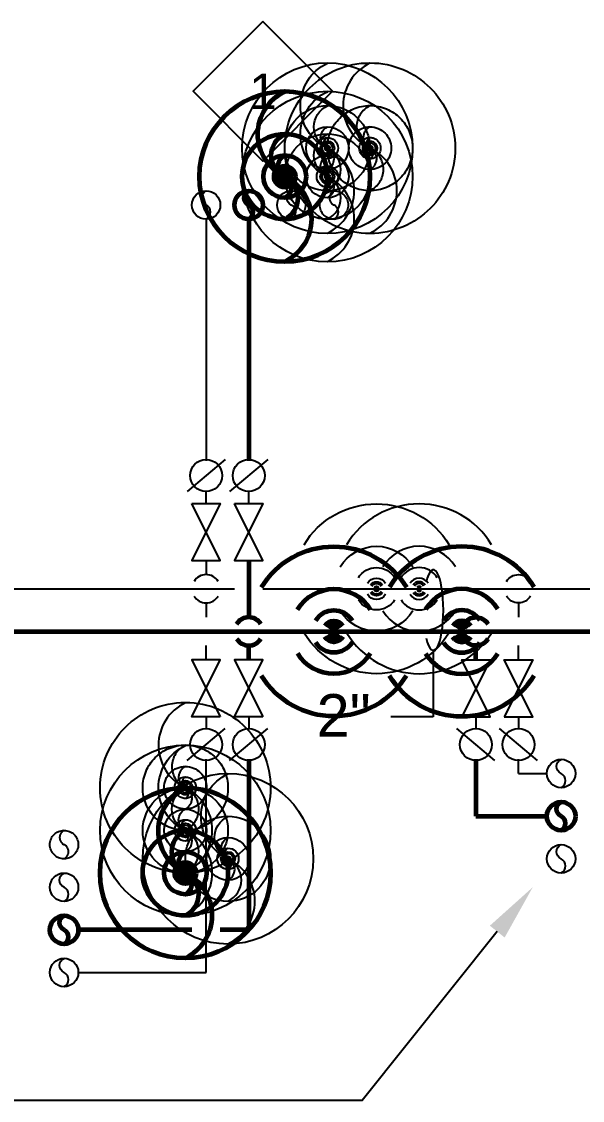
# Model space of a CAD drawing. Extents: x -3693 to 528, y -2672 to 2716.
# Drawn here: x -2740 to -2582, y -2136.3 to -1832.6 of the extents above; entities that cross this region are included whole.
import ezdxf
from ezdxf.enums import TextEntityAlignment as Align

# ---------------------------------------------------------------- set-up
doc = ezdxf.new("R2010")
doc.units = 0
doc.header["$LTSCALE"] = 48
doc.header["$MEASUREMENT"] = 0
doc.linetypes.add('VENT', pattern=[0.30000000000000004, 0.2, -0.1])
for name, color, linetype in [('G-ANNO-TEXT', 70, 'Continuous'), ('G-ANNO-TEXT @ 128', 70, 'Continuous'), ('P-HW-N', 1, 'Continuous'), ('P-HW-N @ 1 (1)', 1, 'Continuous'), ('P-HW-N @ 1 (2)', 1, 'Continuous'), ('P-HW-N @ 12', 1, 'Continuous'), ('P-HW-N @ 128', 1, 'Continuous'), ('P-HW-N @ 16', 1, 'Continuous'), ('P-HW-N @ 192', 1, 'Continuous'), ('P-HW-N @ 2', 1, 'Continuous'), ('P-HW-N @ 24', 1, 'Continuous'), ('P-HW-N @ 384', 1, 'Continuous'), ('P-HW-N @ 4', 1, 'Continuous'), ('P-HW-N @ 48', 1, 'Continuous'), ('P-HW-N @ 64', 1, 'Continuous'), ('P-HW-N @ 768', 1, 'Continuous'), ('P-HW-N @ 8', 1, 'Continuous'), ('P-HW-N @ 96', 1, 'Continuous'), ('P-HWC-N @ 128', 2, 'Continuous'), ('P-SAN-N', 6, 'Continuous'), ('P-SAN-N @ 1 (1)', 6, 'Continuous'), ('P-SAN-N @ 1 (2)', 6, 'Continuous'), ('P-SAN-N @ 12', 6, 'Continuous'), ('P-SAN-N @ 128', 6, 'Continuous'), ('P-SAN-N @ 16', 6, 'Continuous'), ('P-SAN-N @ 192', 6, 'Continuous'), ('P-SAN-N @ 2', 6, 'Continuous'), ('P-SAN-N @ 24', 6, 'Continuous'), ('P-SAN-N @ 384', 6, 'Continuous'), ('P-SAN-N @ 4', 6, 'Continuous'), ('P-SAN-N @ 48', 6, 'Continuous'), ('P-SAN-N @ 64', 6, 'Continuous'), ('P-SAN-N @ 768', 6, 'Continuous'), ('P-SAN-N @ 8', 6, 'Continuous'), ('P-SAN-N @ 96', 6, 'Continuous'), ('P-SANV-N', 5, 'VENT'), ('P-SANV-N @ 1 (1)', 5, 'VENT'), ('P-SANV-N @ 1 (2)', 5, 'VENT'), ('P-SANV-N @ 12', 5, 'VENT'), ('P-SANV-N @ 128', 5, 'VENT'), ('P-SANV-N @ 16', 5, 'VENT'), ('P-SANV-N @ 192', 5, 'VENT'), ('P-SANV-N @ 2', 5, 'VENT'), ('P-SANV-N @ 24', 5, 'VENT'), ('P-SANV-N @ 384', 5, 'VENT'), ('P-SANV-N @ 4', 5, 'VENT'), ('P-SANV-N @ 48', 5, 'VENT'), ('P-SANV-N @ 64', 5, 'VENT'), ('P-SANV-N @ 768', 5, 'VENT'), ('P-SANV-N @ 8', 5, 'VENT'), ('P-SANV-N @ 96', 5, 'VENT')]:
    doc.layers.add(name, color=color, linetype=linetype)
for name, color, linetype, lineweight in [('P-CW-N', 4, 'Continuous', 60), ('P-CW-N @ 1 (1)', 4, 'Continuous', 60), ('P-CW-N @ 1 (2)', 4, 'Continuous', 60), ('P-CW-N @ 12', 4, 'Continuous', 60), ('P-CW-N @ 128', 4, 'Continuous', 60), ('P-CW-N @ 16', 4, 'Continuous', 60), ('P-CW-N @ 192', 4, 'Continuous', 60), ('P-CW-N @ 2', 4, 'Continuous', 60), ('P-CW-N @ 24', 4, 'Continuous', 60), ('P-CW-N @ 384', 4, 'Continuous', 60), ('P-CW-N @ 4', 4, 'Continuous', 60), ('P-CW-N @ 48', 4, 'Continuous', 60), ('P-CW-N @ 64', 4, 'Continuous', 60), ('P-CW-N @ 768', 4, 'Continuous', 60), ('P-CW-N @ 8', 4, 'Continuous', 60), ('P-CW-N @ 96', 4, 'Continuous', 60)]:
    doc.layers.add(name, color=color, linetype=linetype, lineweight=lineweight)
doc.styles.add('Arial', font='arial.ttf')

# ---------------------------------------------------------------- blocks, each defined once
blk = doc.blocks.new('DIAMOND TAG')
blk.add_lwpolyline([(0, -0.1533391834124131), (0.1533391834122995, 0), (0, 0.1533391834122995), (-0.1533391834122995, 0)], close=True)
at = {"style": 'Arial'}
blk.add_attdef('XXX', text='', height=0.078125, dxfattribs=at).set_placement((0, 0), align=Align.MIDDLE)
blk = doc.blocks.new('*U22')
for start, end in [(121.274325396742, 238.7256746032579), (301.4341766631704, 58.56582333682955)]:
    blk.add_arc((0, 0), 0.03111555437015312, start, end)
blk = doc.blocks.new('*U665')
at = {"layer": 'P-HW-N @ 1 (1)', "rotation": 270}
blk.add_blockref('*U22', (-2628.000000014933, -1992.257198477004), dxfattribs=at)
at = {"layer": 'P-HW-N @ 1 (2)', "rotation": 270}
blk.add_blockref('*U22', (-2628.000000014933, -1992.257198477004), dxfattribs=at)
at = {"layer": 'P-HW-N @ 12', "xscale": 12, "yscale": 12, "zscale": 12, "rotation": 270}
blk.add_blockref('*U22', (-2628.000000014933, -1992.257198477004), dxfattribs=at)
at = {"layer": 'P-HW-N @ 128', "xscale": 128, "yscale": 128, "zscale": 128, "rotation": 270}
blk.add_blockref('*U22', (-2688.000000014933, -1992.257198477004), dxfattribs=at)
at = {"layer": 'P-HW-N @ 16', "xscale": 16, "yscale": 16, "zscale": 16, "rotation": 270}
blk.add_blockref('*U22', (-2628.000000014933, -1992.257198477004), dxfattribs=at)
at = {"layer": 'P-HW-N @ 192', "xscale": 192, "yscale": 192, "zscale": 192, "rotation": 270}
blk.add_blockref('*U22', (-2628.000000014933, -1992.257198477004), dxfattribs=at)
at = {"layer": 'P-HW-N @ 2', "xscale": 2, "yscale": 2, "zscale": 2, "rotation": 270}
blk.add_blockref('*U22', (-2628.000000014933, -1992.257198477004), dxfattribs=at)
at = {"layer": 'P-HW-N @ 24', "xscale": 24, "yscale": 24, "zscale": 24, "rotation": 270}
blk.add_blockref('*U22', (-2628.000000014933, -1992.257198477004), dxfattribs=at)
at = {"layer": 'P-HW-N @ 384', "xscale": 384, "yscale": 384, "zscale": 384, "rotation": 270}
blk.add_blockref('*U22', (-2628.000000014933, -1992.257198477004), dxfattribs=at)
at = {"layer": 'P-HW-N @ 4', "xscale": 4, "yscale": 4, "zscale": 4, "rotation": 270}
blk.add_blockref('*U22', (-2628.000000014933, -1992.257198477004), dxfattribs=at)
at = {"layer": 'P-HW-N @ 48', "xscale": 48, "yscale": 48, "zscale": 48, "rotation": 270}
blk.add_blockref('*U22', (-2628.000000014933, -1992.257198477004), dxfattribs=at)
at = {"layer": 'P-HW-N @ 64', "xscale": 64, "yscale": 64, "zscale": 64, "rotation": 270}
blk.add_blockref('*U22', (-2628.000000014933, -1992.257198477004), dxfattribs=at)
at = {"layer": 'P-HW-N @ 768', "xscale": 768, "yscale": 768, "zscale": 768, "rotation": 270}
blk.add_blockref('*U22', (-2628.000000014933, -1992.257198477004), dxfattribs=at)
at = {"layer": 'P-HW-N @ 8', "xscale": 8, "yscale": 8, "zscale": 8, "rotation": 270}
blk.add_blockref('*U22', (-2628.000000014933, -1992.257198477004), dxfattribs=at)
at = {"layer": 'P-HW-N @ 96', "xscale": 96, "yscale": 96, "zscale": 96, "rotation": 270}
blk.add_blockref('*U22', (-2628.000000014933, -1992.257198477004), dxfattribs=at)
blk = doc.blocks.new('*U666')
at = {"layer": 'P-CW-N @ 1 (1)', "rotation": 89.99999999999999}
blk.add_blockref('*U22', (-2616.000000014933, -2004.257198477004), dxfattribs=at)
at = {"layer": 'P-CW-N @ 1 (2)', "rotation": 89.99999999999999}
blk.add_blockref('*U22', (-2616.000000014933, -2004.257198477004), dxfattribs=at)
at = {"layer": 'P-CW-N @ 12', "xscale": 12, "yscale": 12, "zscale": 12, "rotation": 89.99999999999999}
blk.add_blockref('*U22', (-2616.000000014933, -2004.257198477004), dxfattribs=at)
at = {"layer": 'P-CW-N @ 128', "xscale": 128, "yscale": 128, "zscale": 128, "rotation": 89.99999999999999}
blk.add_blockref('*U22', (-2676.000000014933, -2004.257198477004), dxfattribs=at)
at = {"layer": 'P-CW-N @ 16', "xscale": 16, "yscale": 16, "zscale": 16, "rotation": 89.99999999999999}
blk.add_blockref('*U22', (-2616.000000014933, -2004.257198477004), dxfattribs=at)
at = {"layer": 'P-CW-N @ 192', "xscale": 192, "yscale": 192, "zscale": 192, "rotation": 89.99999999999999}
blk.add_blockref('*U22', (-2616.000000014933, -2004.257198477004), dxfattribs=at)
at = {"layer": 'P-CW-N @ 2', "xscale": 2, "yscale": 2, "zscale": 2, "rotation": 89.99999999999999}
blk.add_blockref('*U22', (-2616.000000014933, -2004.257198477004), dxfattribs=at)
at = {"layer": 'P-CW-N @ 24', "xscale": 24, "yscale": 24, "zscale": 24, "rotation": 89.99999999999999}
blk.add_blockref('*U22', (-2616.000000014933, -2004.257198477004), dxfattribs=at)
at = {"layer": 'P-CW-N @ 384', "xscale": 384, "yscale": 384, "zscale": 384, "rotation": 89.99999999999999}
blk.add_blockref('*U22', (-2616.000000014933, -2004.257198477004), dxfattribs=at)
at = {"layer": 'P-CW-N @ 4', "xscale": 4, "yscale": 4, "zscale": 4, "rotation": 89.99999999999999}
blk.add_blockref('*U22', (-2616.000000014933, -2004.257198477004), dxfattribs=at)
at = {"layer": 'P-CW-N @ 48', "xscale": 48, "yscale": 48, "zscale": 48, "rotation": 89.99999999999999}
blk.add_blockref('*U22', (-2616.000000014933, -2004.257198477004), dxfattribs=at)
at = {"layer": 'P-CW-N @ 64', "xscale": 64, "yscale": 64, "zscale": 64, "rotation": 89.99999999999999}
blk.add_blockref('*U22', (-2616.000000014933, -2004.257198477004), dxfattribs=at)
at = {"layer": 'P-CW-N @ 768', "xscale": 768, "yscale": 768, "zscale": 768, "rotation": 89.99999999999999}
blk.add_blockref('*U22', (-2616.000000014933, -2004.257198477004), dxfattribs=at)
at = {"layer": 'P-CW-N @ 8', "xscale": 8, "yscale": 8, "zscale": 8, "rotation": 89.99999999999999}
blk.add_blockref('*U22', (-2616.000000014933, -2004.257198477004), dxfattribs=at)
at = {"layer": 'P-CW-N @ 96', "xscale": 96, "yscale": 96, "zscale": 96, "rotation": 89.99999999999999}
blk.add_blockref('*U22', (-2616.000000014933, -2004.257198477004), dxfattribs=at)
blk = doc.blocks.new('*U668')
at = {"layer": 'P-CW-N @ 1 (1)', "xscale": -1, "rotation": 90}
blk.add_blockref('*U22', (-2652.000000014933, -2004.257198477004), dxfattribs=at)
at = {"layer": 'P-CW-N @ 1 (2)', "xscale": -1, "rotation": 90}
blk.add_blockref('*U22', (-2652.000000014933, -2004.257198477004), dxfattribs=at)
at = {"layer": 'P-CW-N @ 12', "xscale": -12, "yscale": 12, "zscale": 12, "rotation": 90}
blk.add_blockref('*U22', (-2652.000000014933, -2004.257198477004), dxfattribs=at)
at = {"layer": 'P-CW-N @ 128', "xscale": -128, "yscale": 128, "zscale": 128, "rotation": 90}
blk.add_blockref('*U22', (-2612.000000014933, -2004.257198477004), dxfattribs=at)
at = {"layer": 'P-CW-N @ 16', "xscale": -16, "yscale": 16, "zscale": 16, "rotation": 90}
blk.add_blockref('*U22', (-2652.000000014933, -2004.257198477004), dxfattribs=at)
at = {"layer": 'P-CW-N @ 192', "xscale": -192, "yscale": 192, "zscale": 192, "rotation": 90}
blk.add_blockref('*U22', (-2652.000000014933, -2004.257198477004), dxfattribs=at)
at = {"layer": 'P-CW-N @ 2', "xscale": -2, "yscale": 2, "zscale": 2, "rotation": 90}
blk.add_blockref('*U22', (-2652.000000014933, -2004.257198477004), dxfattribs=at)
at = {"layer": 'P-CW-N @ 24', "xscale": -24, "yscale": 24, "zscale": 24, "rotation": 90}
blk.add_blockref('*U22', (-2652.000000014933, -2004.257198477004), dxfattribs=at)
at = {"layer": 'P-CW-N @ 384', "xscale": -384, "yscale": 384, "zscale": 384, "rotation": 90}
blk.add_blockref('*U22', (-2652.000000014933, -2004.257198477004), dxfattribs=at)
at = {"layer": 'P-CW-N @ 4', "xscale": -4, "yscale": 4, "zscale": 4, "rotation": 90}
blk.add_blockref('*U22', (-2652.000000014933, -2004.257198477004), dxfattribs=at)
at = {"layer": 'P-CW-N @ 48', "xscale": -48, "yscale": 48, "zscale": 48, "rotation": 90}
blk.add_blockref('*U22', (-2652.000000014933, -2004.257198477004), dxfattribs=at)
at = {"layer": 'P-CW-N @ 64', "xscale": -64, "yscale": 64, "zscale": 64, "rotation": 90}
blk.add_blockref('*U22', (-2652.000000014933, -2004.257198477004), dxfattribs=at)
at = {"layer": 'P-CW-N @ 768', "xscale": -768, "yscale": 768, "zscale": 768, "rotation": 90}
blk.add_blockref('*U22', (-2652.000000014933, -2004.257198477004), dxfattribs=at)
at = {"layer": 'P-CW-N @ 8', "xscale": -8, "yscale": 8, "zscale": 8, "rotation": 90}
blk.add_blockref('*U22', (-2652.000000014933, -2004.257198477004), dxfattribs=at)
at = {"layer": 'P-CW-N @ 96', "xscale": -96, "yscale": 96, "zscale": 96, "rotation": 90}
blk.add_blockref('*U22', (-2652.000000014933, -2004.257198477004), dxfattribs=at)
blk = doc.blocks.new('*U670')
at = {"layer": 'P-HW-N @ 1 (1)', "xscale": -1, "rotation": 90}
blk.add_blockref('*U22', (-2640.000000014933, -1992.257198477004), dxfattribs=at)
at = {"layer": 'P-HW-N @ 1 (2)', "xscale": -1, "rotation": 90}
blk.add_blockref('*U22', (-2640.000000014933, -1992.257198477004), dxfattribs=at)
at = {"layer": 'P-HW-N @ 12', "xscale": -12, "yscale": 12, "zscale": 12, "rotation": 90}
blk.add_blockref('*U22', (-2640.000000014933, -1992.257198477004), dxfattribs=at)
at = {"layer": 'P-HW-N @ 128', "xscale": -128, "yscale": 128, "zscale": 128, "rotation": 90}
blk.add_blockref('*U22', (-2600.000000014933, -1992.257198477004), dxfattribs=at)
at = {"layer": 'P-HW-N @ 16', "xscale": -16, "yscale": 16, "zscale": 16, "rotation": 90}
blk.add_blockref('*U22', (-2640.000000014933, -1992.257198477004), dxfattribs=at)
at = {"layer": 'P-HW-N @ 192', "xscale": -192, "yscale": 192, "zscale": 192, "rotation": 90}
blk.add_blockref('*U22', (-2640.000000014933, -1992.257198477004), dxfattribs=at)
at = {"layer": 'P-HW-N @ 2', "xscale": -2, "yscale": 2, "zscale": 2, "rotation": 90}
blk.add_blockref('*U22', (-2640.000000014933, -1992.257198477004), dxfattribs=at)
at = {"layer": 'P-HW-N @ 24', "xscale": -24, "yscale": 24, "zscale": 24, "rotation": 90}
blk.add_blockref('*U22', (-2640.000000014933, -1992.257198477004), dxfattribs=at)
at = {"layer": 'P-HW-N @ 384', "xscale": -384, "yscale": 384, "zscale": 384, "rotation": 90}
blk.add_blockref('*U22', (-2640.000000014933, -1992.257198477004), dxfattribs=at)
at = {"layer": 'P-HW-N @ 4', "xscale": -4, "yscale": 4, "zscale": 4, "rotation": 90}
blk.add_blockref('*U22', (-2640.000000014933, -1992.257198477004), dxfattribs=at)
at = {"layer": 'P-HW-N @ 48', "xscale": -48, "yscale": 48, "zscale": 48, "rotation": 90}
blk.add_blockref('*U22', (-2640.000000014933, -1992.257198477004), dxfattribs=at)
at = {"layer": 'P-HW-N @ 64', "xscale": -64, "yscale": 64, "zscale": 64, "rotation": 90}
blk.add_blockref('*U22', (-2640.000000014933, -1992.257198477004), dxfattribs=at)
at = {"layer": 'P-HW-N @ 768', "xscale": -768, "yscale": 768, "zscale": 768, "rotation": 90}
blk.add_blockref('*U22', (-2640.000000014933, -1992.257198477004), dxfattribs=at)
at = {"layer": 'P-HW-N @ 8', "xscale": -8, "yscale": 8, "zscale": 8, "rotation": 90}
blk.add_blockref('*U22', (-2640.000000014933, -1992.257198477004), dxfattribs=at)
at = {"layer": 'P-HW-N @ 96', "xscale": -96, "yscale": 96, "zscale": 96, "rotation": 90}
blk.add_blockref('*U22', (-2640.000000014933, -1992.257198477004), dxfattribs=at)
blk = doc.blocks.new('*U9')
blk.add_lwpolyline([(-3.332323771482692e-18, 0.03111555437015312, 0.6342579873937333), (-8.890457814381136e-18, 5.234717341758689e-34, -0.6342579873937336), (-6.793508145416166e-18, -0.03111555437015312)], format="xyb")
blk.add_circle((0, 0), 0.03125)
blk = doc.blocks.new('*U695')
at = {"layer": 'P-CW-N @ 1 (1)', "rotation": 180}
blk.add_blockref('*U9', (-2665.843581539087, -1876.257198477004), dxfattribs=at)
at = {"layer": 'P-CW-N @ 1 (2)', "rotation": 180}
blk.add_blockref('*U9', (-2665.843581539087, -1876.257198477004), dxfattribs=at)
at = {"layer": 'P-CW-N @ 12', "xscale": 12, "yscale": 12, "zscale": 12, "rotation": 180}
blk.add_blockref('*U9', (-2665.843581539087, -1876.257198477004), dxfattribs=at)
at = {"layer": 'P-CW-N @ 128', "xscale": 128, "yscale": 128, "zscale": 128, "rotation": 180}
blk.add_blockref('*U9', (-2676.000000014933, -1884.257198477004), dxfattribs=at)
at = {"layer": 'P-CW-N @ 16', "xscale": 16, "yscale": 16, "zscale": 16, "rotation": 180}
blk.add_blockref('*U9', (-2665.843581539087, -1876.257198477004), dxfattribs=at)
at = {"layer": 'P-CW-N @ 192', "xscale": 192, "yscale": 192, "zscale": 192, "rotation": 180}
blk.add_blockref('*U9', (-2665.843581539087, -1876.257198477004), dxfattribs=at)
at = {"layer": 'P-CW-N @ 2', "xscale": 2, "yscale": 2, "zscale": 2, "rotation": 180}
blk.add_blockref('*U9', (-2665.843581539087, -1876.257198477004), dxfattribs=at)
at = {"layer": 'P-CW-N @ 24', "xscale": 24, "yscale": 24, "zscale": 24, "rotation": 180}
blk.add_blockref('*U9', (-2665.843581539087, -1876.257198477004), dxfattribs=at)
at = {"layer": 'P-CW-N @ 384', "xscale": 384, "yscale": 384, "zscale": 384, "rotation": 180}
blk.add_blockref('*U9', (-2665.843581539087, -1876.257198477004), dxfattribs=at)
at = {"layer": 'P-CW-N @ 4', "xscale": 4, "yscale": 4, "zscale": 4, "rotation": 180}
blk.add_blockref('*U9', (-2665.843581539087, -1876.257198477004), dxfattribs=at)
at = {"layer": 'P-CW-N @ 48', "xscale": 48, "yscale": 48, "zscale": 48, "rotation": 180}
blk.add_blockref('*U9', (-2665.843581539087, -1876.257198477004), dxfattribs=at)
at = {"layer": 'P-CW-N @ 64', "xscale": 64, "yscale": 64, "zscale": 64, "rotation": 180}
blk.add_blockref('*U9', (-2665.843581539087, -1876.257198477004), dxfattribs=at)
at = {"layer": 'P-CW-N @ 768', "xscale": 768, "yscale": 768, "zscale": 768, "rotation": 180}
blk.add_blockref('*U9', (-2665.843581539087, -1876.257198477004), dxfattribs=at)
at = {"layer": 'P-CW-N @ 8', "xscale": 8, "yscale": 8, "zscale": 8, "rotation": 180}
blk.add_blockref('*U9', (-2665.843581539087, -1876.257198477004), dxfattribs=at)
at = {"layer": 'P-CW-N @ 96', "xscale": 96, "yscale": 96, "zscale": 96, "rotation": 180}
blk.add_blockref('*U9', (-2665.843581539087, -1876.257198477004), dxfattribs=at)
blk = doc.blocks.new('*U696')
at = {"layer": 'P-HW-N @ 1 (1)', "rotation": 180}
blk.add_blockref('*U9', (-2653.843581539087, -1876.257198477004), dxfattribs=at)
at = {"layer": 'P-HW-N @ 1 (2)', "rotation": 180}
blk.add_blockref('*U9', (-2653.843581539087, -1876.257198477004), dxfattribs=at)
at = {"layer": 'P-HW-N @ 12', "xscale": 12, "yscale": 12, "zscale": 12, "rotation": 180}
blk.add_blockref('*U9', (-2653.843581539087, -1876.257198477004), dxfattribs=at)
at = {"layer": 'P-HW-N @ 128', "xscale": 128, "yscale": 128, "zscale": 128, "rotation": 180}
blk.add_blockref('*U9', (-2688.000000014933, -1884.257198477004), dxfattribs=at)
at = {"layer": 'P-HW-N @ 16', "xscale": 16, "yscale": 16, "zscale": 16, "rotation": 180}
blk.add_blockref('*U9', (-2653.843581539087, -1876.257198477004), dxfattribs=at)
at = {"layer": 'P-HW-N @ 192', "xscale": 192, "yscale": 192, "zscale": 192, "rotation": 180}
blk.add_blockref('*U9', (-2653.843581539087, -1876.257198477004), dxfattribs=at)
at = {"layer": 'P-HW-N @ 2', "xscale": 2, "yscale": 2, "zscale": 2, "rotation": 180}
blk.add_blockref('*U9', (-2653.843581539087, -1876.257198477004), dxfattribs=at)
at = {"layer": 'P-HW-N @ 24', "xscale": 24, "yscale": 24, "zscale": 24, "rotation": 180}
blk.add_blockref('*U9', (-2653.843581539087, -1876.257198477004), dxfattribs=at)
at = {"layer": 'P-HW-N @ 384', "xscale": 384, "yscale": 384, "zscale": 384, "rotation": 180}
blk.add_blockref('*U9', (-2653.843581539087, -1876.257198477004), dxfattribs=at)
at = {"layer": 'P-HW-N @ 4', "xscale": 4, "yscale": 4, "zscale": 4, "rotation": 180}
blk.add_blockref('*U9', (-2653.843581539087, -1876.257198477004), dxfattribs=at)
at = {"layer": 'P-HW-N @ 48', "xscale": 48, "yscale": 48, "zscale": 48, "rotation": 180}
blk.add_blockref('*U9', (-2653.843581539087, -1876.257198477004), dxfattribs=at)
at = {"layer": 'P-HW-N @ 64', "xscale": 64, "yscale": 64, "zscale": 64, "rotation": 180}
blk.add_blockref('*U9', (-2653.843581539087, -1876.257198477004), dxfattribs=at)
at = {"layer": 'P-HW-N @ 768', "xscale": 768, "yscale": 768, "zscale": 768, "rotation": 180}
blk.add_blockref('*U9', (-2653.843581539087, -1876.257198477004), dxfattribs=at)
at = {"layer": 'P-HW-N @ 8', "xscale": 8, "yscale": 8, "zscale": 8, "rotation": 180}
blk.add_blockref('*U9', (-2653.843581539087, -1876.257198477004), dxfattribs=at)
at = {"layer": 'P-HW-N @ 96', "xscale": 96, "yscale": 96, "zscale": 96, "rotation": 180}
blk.add_blockref('*U9', (-2653.843581539087, -1876.257198477004), dxfattribs=at)
blk = doc.blocks.new('*U697')
at = {"layer": 'P-SAN-N @ 1 (1)', "rotation": 180}
blk.add_blockref('*U9', (-2653.843581539087, -1868.257198477004), dxfattribs=at)
at = {"layer": 'P-SAN-N @ 1 (2)', "rotation": 180}
blk.add_blockref('*U9', (-2653.843581539087, -1868.257198477004), dxfattribs=at)
at = {"layer": 'P-SAN-N @ 12', "xscale": 12, "yscale": 12, "zscale": 12, "rotation": 180}
blk.add_blockref('*U9', (-2653.843581539087, -1868.257198477004), dxfattribs=at)
at = {"layer": 'P-SAN-N @ 128', "xscale": 128, "yscale": 128, "zscale": 128, "rotation": 180}
blk.add_blockref('*U9', (-2664.000000014933, -1884.257198477004), dxfattribs=at)
at = {"layer": 'P-SAN-N @ 16', "xscale": 16, "yscale": 16, "zscale": 16, "rotation": 180}
blk.add_blockref('*U9', (-2653.843581539087, -1868.257198477004), dxfattribs=at)
at = {"layer": 'P-SAN-N @ 192', "xscale": 192, "yscale": 192, "zscale": 192, "rotation": 180}
blk.add_blockref('*U9', (-2653.843581539087, -1868.257198477004), dxfattribs=at)
at = {"layer": 'P-SAN-N @ 2', "xscale": 2, "yscale": 2, "zscale": 2, "rotation": 180}
blk.add_blockref('*U9', (-2653.843581539087, -1868.257198477004), dxfattribs=at)
at = {"layer": 'P-SAN-N @ 24', "xscale": 24, "yscale": 24, "zscale": 24, "rotation": 180}
blk.add_blockref('*U9', (-2653.843581539087, -1868.257198477004), dxfattribs=at)
at = {"layer": 'P-SAN-N @ 384', "xscale": 384, "yscale": 384, "zscale": 384, "rotation": 180}
blk.add_blockref('*U9', (-2653.843581539087, -1868.257198477004), dxfattribs=at)
at = {"layer": 'P-SAN-N @ 4', "xscale": 4, "yscale": 4, "zscale": 4, "rotation": 180}
blk.add_blockref('*U9', (-2653.843581539087, -1868.257198477004), dxfattribs=at)
at = {"layer": 'P-SAN-N @ 48', "xscale": 48, "yscale": 48, "zscale": 48, "rotation": 180}
blk.add_blockref('*U9', (-2653.843581539087, -1868.257198477004), dxfattribs=at)
at = {"layer": 'P-SAN-N @ 64', "xscale": 64, "yscale": 64, "zscale": 64, "rotation": 180}
blk.add_blockref('*U9', (-2653.843581539087, -1868.257198477004), dxfattribs=at)
at = {"layer": 'P-SAN-N @ 768', "xscale": 768, "yscale": 768, "zscale": 768, "rotation": 180}
blk.add_blockref('*U9', (-2653.843581539087, -1868.257198477004), dxfattribs=at)
at = {"layer": 'P-SAN-N @ 8', "xscale": 8, "yscale": 8, "zscale": 8, "rotation": 180}
blk.add_blockref('*U9', (-2653.843581539087, -1868.257198477004), dxfattribs=at)
at = {"layer": 'P-SAN-N @ 96', "xscale": 96, "yscale": 96, "zscale": 96, "rotation": 180}
blk.add_blockref('*U9', (-2653.843581539087, -1868.257198477004), dxfattribs=at)
blk = doc.blocks.new('*U698')
at = {"layer": 'P-SANV-N @ 1 (1)', "rotation": 180}
blk.add_blockref('*U9', (-2641.843581539087, -1868.257198477004), dxfattribs=at)
at = {"layer": 'P-SANV-N @ 1 (2)', "rotation": 180}
blk.add_blockref('*U9', (-2641.843581539087, -1868.257198477004), dxfattribs=at)
at = {"layer": 'P-SANV-N @ 12', "xscale": 12, "yscale": 12, "zscale": 12, "rotation": 180}
blk.add_blockref('*U9', (-2641.843581539087, -1868.257198477004), dxfattribs=at)
at = {"layer": 'P-SANV-N @ 128', "xscale": 128, "yscale": 128, "zscale": 128, "rotation": 180}
blk.add_blockref('*U9', (-2652.000000014933, -1884.257198477004), dxfattribs=at)
at = {"layer": 'P-SANV-N @ 16', "xscale": 16, "yscale": 16, "zscale": 16, "rotation": 180}
blk.add_blockref('*U9', (-2641.843581539087, -1868.257198477004), dxfattribs=at)
at = {"layer": 'P-SANV-N @ 192', "xscale": 192, "yscale": 192, "zscale": 192, "rotation": 180}
blk.add_blockref('*U9', (-2641.843581539087, -1868.257198477004), dxfattribs=at)
at = {"layer": 'P-SANV-N @ 2', "xscale": 2, "yscale": 2, "zscale": 2, "rotation": 180}
blk.add_blockref('*U9', (-2641.843581539087, -1868.257198477004), dxfattribs=at)
at = {"layer": 'P-SANV-N @ 24', "xscale": 24, "yscale": 24, "zscale": 24, "rotation": 180}
blk.add_blockref('*U9', (-2641.843581539087, -1868.257198477004), dxfattribs=at)
at = {"layer": 'P-SANV-N @ 384', "xscale": 384, "yscale": 384, "zscale": 384, "rotation": 180}
blk.add_blockref('*U9', (-2641.843581539087, -1868.257198477004), dxfattribs=at)
at = {"layer": 'P-SANV-N @ 4', "xscale": 4, "yscale": 4, "zscale": 4, "rotation": 180}
blk.add_blockref('*U9', (-2641.843581539087, -1868.257198477004), dxfattribs=at)
at = {"layer": 'P-SANV-N @ 48', "xscale": 48, "yscale": 48, "zscale": 48, "rotation": 180}
blk.add_blockref('*U9', (-2641.843581539087, -1868.257198477004), dxfattribs=at)
at = {"layer": 'P-SANV-N @ 64', "xscale": 64, "yscale": 64, "zscale": 64, "rotation": 180}
blk.add_blockref('*U9', (-2641.843581539087, -1868.257198477004), dxfattribs=at)
at = {"layer": 'P-SANV-N @ 768', "xscale": 768, "yscale": 768, "zscale": 768, "rotation": 180}
blk.add_blockref('*U9', (-2641.843581539087, -1868.257198477004), dxfattribs=at)
at = {"layer": 'P-SANV-N @ 8', "xscale": 8, "yscale": 8, "zscale": 8, "rotation": 180}
blk.add_blockref('*U9', (-2641.843581539087, -1868.257198477004), dxfattribs=at)
at = {"layer": 'P-SANV-N @ 96', "xscale": 96, "yscale": 96, "zscale": 96, "rotation": 180}
blk.add_blockref('*U9', (-2641.843581539087, -1868.257198477004), dxfattribs=at)
blk = doc.blocks.new('*U703')
at = {"layer": 'P-CW-N @ 1 (1)', "rotation": 180}
blk.add_blockref('*U9', (-2693.843581539087, -2072.257198477004), dxfattribs=at)
at = {"layer": 'P-CW-N @ 1 (2)', "rotation": 180}
blk.add_blockref('*U9', (-2693.843581539087, -2072.257198477004), dxfattribs=at)
at = {"layer": 'P-CW-N @ 12', "xscale": 12, "yscale": 12, "zscale": 12, "rotation": 180}
blk.add_blockref('*U9', (-2693.843581539087, -2072.257198477004), dxfattribs=at)
at = {"layer": 'P-CW-N @ 128', "xscale": 128, "yscale": 128, "zscale": 128, "rotation": 180}
blk.add_blockref('*U9', (-2728.000000014933, -2088.257198477004), dxfattribs=at)
at = {"layer": 'P-CW-N @ 16', "xscale": 16, "yscale": 16, "zscale": 16, "rotation": 180}
blk.add_blockref('*U9', (-2693.843581539087, -2072.257198477004), dxfattribs=at)
at = {"layer": 'P-CW-N @ 192', "xscale": 192, "yscale": 192, "zscale": 192, "rotation": 180}
blk.add_blockref('*U9', (-2693.843581539087, -2072.257198477004), dxfattribs=at)
at = {"layer": 'P-CW-N @ 2', "xscale": 2, "yscale": 2, "zscale": 2, "rotation": 180}
blk.add_blockref('*U9', (-2693.843581539087, -2072.257198477004), dxfattribs=at)
at = {"layer": 'P-CW-N @ 24', "xscale": 24, "yscale": 24, "zscale": 24, "rotation": 180}
blk.add_blockref('*U9', (-2693.843581539087, -2072.257198477004), dxfattribs=at)
at = {"layer": 'P-CW-N @ 384', "xscale": 384, "yscale": 384, "zscale": 384, "rotation": 180}
blk.add_blockref('*U9', (-2693.843581539087, -2072.257198477004), dxfattribs=at)
at = {"layer": 'P-CW-N @ 4', "xscale": 4, "yscale": 4, "zscale": 4, "rotation": 180}
blk.add_blockref('*U9', (-2693.843581539087, -2072.257198477004), dxfattribs=at)
at = {"layer": 'P-CW-N @ 48', "xscale": 48, "yscale": 48, "zscale": 48, "rotation": 180}
blk.add_blockref('*U9', (-2693.843581539087, -2072.257198477004), dxfattribs=at)
at = {"layer": 'P-CW-N @ 64', "xscale": 64, "yscale": 64, "zscale": 64, "rotation": 180}
blk.add_blockref('*U9', (-2693.843581539087, -2072.257198477004), dxfattribs=at)
at = {"layer": 'P-CW-N @ 768', "xscale": 768, "yscale": 768, "zscale": 768, "rotation": 180}
blk.add_blockref('*U9', (-2693.843581539087, -2072.257198477004), dxfattribs=at)
at = {"layer": 'P-CW-N @ 8', "xscale": 8, "yscale": 8, "zscale": 8, "rotation": 180}
blk.add_blockref('*U9', (-2693.843581539087, -2072.257198477004), dxfattribs=at)
at = {"layer": 'P-CW-N @ 96', "xscale": 96, "yscale": 96, "zscale": 96, "rotation": 180}
blk.add_blockref('*U9', (-2693.843581539087, -2072.257198477004), dxfattribs=at)
blk = doc.blocks.new('*U704')
at = {"layer": 'P-HW-N @ 1 (1)', "rotation": 180}
blk.add_blockref('*U9', (-2681.843581539087, -2068.257198477004), dxfattribs=at)
at = {"layer": 'P-HW-N @ 1 (2)', "rotation": 180}
blk.add_blockref('*U9', (-2681.843581539087, -2068.257198477004), dxfattribs=at)
at = {"layer": 'P-HW-N @ 12', "xscale": 12, "yscale": 12, "zscale": 12, "rotation": 180}
blk.add_blockref('*U9', (-2681.843581539087, -2068.257198477004), dxfattribs=at)
at = {"layer": 'P-HW-N @ 128', "xscale": 128, "yscale": 128, "zscale": 128, "rotation": 180}
blk.add_blockref('*U9', (-2728.000000014933, -2100.257198477004), dxfattribs=at)
at = {"layer": 'P-HW-N @ 16', "xscale": 16, "yscale": 16, "zscale": 16, "rotation": 180}
blk.add_blockref('*U9', (-2681.843581539087, -2068.257198477004), dxfattribs=at)
at = {"layer": 'P-HW-N @ 192', "xscale": 192, "yscale": 192, "zscale": 192, "rotation": 180}
blk.add_blockref('*U9', (-2681.843581539087, -2068.257198477004), dxfattribs=at)
at = {"layer": 'P-HW-N @ 2', "xscale": 2, "yscale": 2, "zscale": 2, "rotation": 180}
blk.add_blockref('*U9', (-2681.843581539087, -2068.257198477004), dxfattribs=at)
at = {"layer": 'P-HW-N @ 24', "xscale": 24, "yscale": 24, "zscale": 24, "rotation": 180}
blk.add_blockref('*U9', (-2681.843581539087, -2068.257198477004), dxfattribs=at)
at = {"layer": 'P-HW-N @ 384', "xscale": 384, "yscale": 384, "zscale": 384, "rotation": 180}
blk.add_blockref('*U9', (-2681.843581539087, -2068.257198477004), dxfattribs=at)
at = {"layer": 'P-HW-N @ 4', "xscale": 4, "yscale": 4, "zscale": 4, "rotation": 180}
blk.add_blockref('*U9', (-2681.843581539087, -2068.257198477004), dxfattribs=at)
at = {"layer": 'P-HW-N @ 48', "xscale": 48, "yscale": 48, "zscale": 48, "rotation": 180}
blk.add_blockref('*U9', (-2681.843581539087, -2068.257198477004), dxfattribs=at)
at = {"layer": 'P-HW-N @ 64', "xscale": 64, "yscale": 64, "zscale": 64, "rotation": 180}
blk.add_blockref('*U9', (-2681.843581539087, -2068.257198477004), dxfattribs=at)
at = {"layer": 'P-HW-N @ 768', "xscale": 768, "yscale": 768, "zscale": 768, "rotation": 180}
blk.add_blockref('*U9', (-2681.843581539087, -2068.257198477004), dxfattribs=at)
at = {"layer": 'P-HW-N @ 8', "xscale": 8, "yscale": 8, "zscale": 8, "rotation": 180}
blk.add_blockref('*U9', (-2681.843581539087, -2068.257198477004), dxfattribs=at)
at = {"layer": 'P-HW-N @ 96', "xscale": 96, "yscale": 96, "zscale": 96, "rotation": 180}
blk.add_blockref('*U9', (-2681.843581539087, -2068.257198477004), dxfattribs=at)
blk = doc.blocks.new('*U705')
at = {"layer": 'P-SAN-N @ 1 (1)', "rotation": 180}
blk.add_blockref('*U9', (-2693.843581539087, -2060.257198477004), dxfattribs=at)
at = {"layer": 'P-SAN-N @ 1 (2)', "rotation": 180}
blk.add_blockref('*U9', (-2693.843581539087, -2060.257198477004), dxfattribs=at)
at = {"layer": 'P-SAN-N @ 12', "xscale": 12, "yscale": 12, "zscale": 12, "rotation": 180}
blk.add_blockref('*U9', (-2693.843581539087, -2060.257198477004), dxfattribs=at)
at = {"layer": 'P-SAN-N @ 128', "xscale": 128, "yscale": 128, "zscale": 128, "rotation": 180}
blk.add_blockref('*U9', (-2728.000000014933, -2076.257198477004), dxfattribs=at)
at = {"layer": 'P-SAN-N @ 16', "xscale": 16, "yscale": 16, "zscale": 16, "rotation": 180}
blk.add_blockref('*U9', (-2693.843581539087, -2060.257198477004), dxfattribs=at)
at = {"layer": 'P-SAN-N @ 192', "xscale": 192, "yscale": 192, "zscale": 192, "rotation": 180}
blk.add_blockref('*U9', (-2693.843581539087, -2060.257198477004), dxfattribs=at)
at = {"layer": 'P-SAN-N @ 2', "xscale": 2, "yscale": 2, "zscale": 2, "rotation": 180}
blk.add_blockref('*U9', (-2693.843581539087, -2060.257198477004), dxfattribs=at)
at = {"layer": 'P-SAN-N @ 24', "xscale": 24, "yscale": 24, "zscale": 24, "rotation": 180}
blk.add_blockref('*U9', (-2693.843581539087, -2060.257198477004), dxfattribs=at)
at = {"layer": 'P-SAN-N @ 384', "xscale": 384, "yscale": 384, "zscale": 384, "rotation": 180}
blk.add_blockref('*U9', (-2693.843581539087, -2060.257198477004), dxfattribs=at)
at = {"layer": 'P-SAN-N @ 4', "xscale": 4, "yscale": 4, "zscale": 4, "rotation": 180}
blk.add_blockref('*U9', (-2693.843581539087, -2060.257198477004), dxfattribs=at)
at = {"layer": 'P-SAN-N @ 48', "xscale": 48, "yscale": 48, "zscale": 48, "rotation": 180}
blk.add_blockref('*U9', (-2693.843581539087, -2060.257198477004), dxfattribs=at)
at = {"layer": 'P-SAN-N @ 64', "xscale": 64, "yscale": 64, "zscale": 64, "rotation": 180}
blk.add_blockref('*U9', (-2693.843581539087, -2060.257198477004), dxfattribs=at)
at = {"layer": 'P-SAN-N @ 768', "xscale": 768, "yscale": 768, "zscale": 768, "rotation": 180}
blk.add_blockref('*U9', (-2693.843581539087, -2060.257198477004), dxfattribs=at)
at = {"layer": 'P-SAN-N @ 8', "xscale": 8, "yscale": 8, "zscale": 8, "rotation": 180}
blk.add_blockref('*U9', (-2693.843581539087, -2060.257198477004), dxfattribs=at)
at = {"layer": 'P-SAN-N @ 96', "xscale": 96, "yscale": 96, "zscale": 96, "rotation": 180}
blk.add_blockref('*U9', (-2693.843581539087, -2060.257198477004), dxfattribs=at)
blk = doc.blocks.new('*U706')
at = {"layer": 'P-SANV-N @ 1 (1)', "rotation": 180}
blk.add_blockref('*U9', (-2693.843581539087, -2048.257198477004), dxfattribs=at)
at = {"layer": 'P-SANV-N @ 1 (2)', "rotation": 180}
blk.add_blockref('*U9', (-2693.843581539087, -2048.257198477004), dxfattribs=at)
at = {"layer": 'P-SANV-N @ 12', "xscale": 12, "yscale": 12, "zscale": 12, "rotation": 180}
blk.add_blockref('*U9', (-2693.843581539087, -2048.257198477004), dxfattribs=at)
at = {"layer": 'P-SANV-N @ 128', "xscale": 128, "yscale": 128, "zscale": 128, "rotation": 180}
blk.add_blockref('*U9', (-2728.000000014933, -2064.257198477004), dxfattribs=at)
at = {"layer": 'P-SANV-N @ 16', "xscale": 16, "yscale": 16, "zscale": 16, "rotation": 180}
blk.add_blockref('*U9', (-2693.843581539087, -2048.257198477004), dxfattribs=at)
at = {"layer": 'P-SANV-N @ 192', "xscale": 192, "yscale": 192, "zscale": 192, "rotation": 180}
blk.add_blockref('*U9', (-2693.843581539087, -2048.257198477004), dxfattribs=at)
at = {"layer": 'P-SANV-N @ 2', "xscale": 2, "yscale": 2, "zscale": 2, "rotation": 180}
blk.add_blockref('*U9', (-2693.843581539087, -2048.257198477004), dxfattribs=at)
at = {"layer": 'P-SANV-N @ 24', "xscale": 24, "yscale": 24, "zscale": 24, "rotation": 180}
blk.add_blockref('*U9', (-2693.843581539087, -2048.257198477004), dxfattribs=at)
at = {"layer": 'P-SANV-N @ 384', "xscale": 384, "yscale": 384, "zscale": 384, "rotation": 180}
blk.add_blockref('*U9', (-2693.843581539087, -2048.257198477004), dxfattribs=at)
at = {"layer": 'P-SANV-N @ 4', "xscale": 4, "yscale": 4, "zscale": 4, "rotation": 180}
blk.add_blockref('*U9', (-2693.843581539087, -2048.257198477004), dxfattribs=at)
at = {"layer": 'P-SANV-N @ 48', "xscale": 48, "yscale": 48, "zscale": 48, "rotation": 180}
blk.add_blockref('*U9', (-2693.843581539087, -2048.257198477004), dxfattribs=at)
at = {"layer": 'P-SANV-N @ 64', "xscale": 64, "yscale": 64, "zscale": 64, "rotation": 180}
blk.add_blockref('*U9', (-2693.843581539087, -2048.257198477004), dxfattribs=at)
at = {"layer": 'P-SANV-N @ 768', "xscale": 768, "yscale": 768, "zscale": 768, "rotation": 180}
blk.add_blockref('*U9', (-2693.843581539087, -2048.257198477004), dxfattribs=at)
at = {"layer": 'P-SANV-N @ 8', "xscale": 8, "yscale": 8, "zscale": 8, "rotation": 180}
blk.add_blockref('*U9', (-2693.843581539087, -2048.257198477004), dxfattribs=at)
at = {"layer": 'P-SANV-N @ 96', "xscale": 96, "yscale": 96, "zscale": 96, "rotation": 180}
blk.add_blockref('*U9', (-2693.843581539087, -2048.257198477004), dxfattribs=at)

msp = doc.modelspace()

# ---------------------------------------------------------------- linework, layer by layer
at = {"color": 7, "linetype": 'Continuous'}
for p, q in [((-2682.630262557757, -1955.91211259182), (-2693.369737472123, -1964.893408632034)), ((-2670.630262557757, -1955.91211259182), (-2681.369737472123, -1964.893408632034)), ((-2693.36973747211, -2040.602284362188), (-2682.630262557744, -2031.620988321973)), ((-2681.36973747211, -2040.602284362188), (-2670.630262557744, -2031.620988321973)), ((-2606.630262557757, -2040.602284362188), (-2617.369737472123, -2031.620988321973)), ((-2594.630262557757, -2040.602284362188), (-2605.369737472123, -2031.620988321973))]:
    msp.add_line(p, q, dxfattribs=at)
at = {"linetype": 'Continuous'}
for p, q in [((-2688.000000014954, -1968.257198477031), (-2688.000000014954, -1964.902760611938)), ((-2676.000000014954, -1968.257198477031), (-2676.000000014954, -1964.902760611938)), ((-2688.000000014913, -2028.257198476977), (-2688.000000014913, -2031.61163634207)), ((-2676.000000014913, -2028.257198476977), (-2676.000000014913, -2031.61163634207)), ((-2612.000000014954, -2028.257198476977), (-2612.000000014954, -2031.61163634207)), ((-2600.000000014954, -2028.257198476977), (-2600.000000014954, -2031.61163634207))]:
    msp.add_line(p, q, dxfattribs=at)
for points in [[(-2692.000000014943, -1968.25719847703), (-2684.000000014965, -1968.257198477032), (-2692.000000014948, -1984.257198477001), (-2684.000000014969, -1984.257198477003), (-2692.000000014943, -1968.25719847703)], [(-2680.000000014943, -1968.25719847703), (-2672.000000014965, -1968.257198477032), (-2680.000000014948, -1984.257198477001), (-2672.000000014969, -1984.257198477003), (-2680.000000014943, -1968.25719847703)], [(-2684.000000014923, -2028.257198476977), (-2692.000000014902, -2028.257198476976), (-2684.000000014919, -2012.257198477007), (-2692.000000014898, -2012.257198477005), (-2684.000000014923, -2028.257198476977)], [(-2672.000000014923, -2028.257198476977), (-2680.000000014902, -2028.257198476976), (-2672.000000014919, -2012.257198477007), (-2680.000000014898, -2012.257198477005), (-2672.000000014923, -2028.257198476977)], [(-2616.000000014943, -2028.257198476977), (-2608.000000014965, -2028.257198476976), (-2616.000000014948, -2012.257198477007), (-2608.000000014969, -2012.257198477005), (-2616.000000014943, -2028.257198476977)], [(-2604.000000014943, -2028.257198476977), (-2596.000000014965, -2028.257198476976), (-2604.000000014948, -2012.257198477007), (-2596.000000014969, -2012.257198477005), (-2604.000000014943, -2028.257198476977)]]:
    msp.add_lwpolyline(points, dxfattribs=at)
for centre in [(-2688.000000014953, -1960.402760611938), (-2676.000000014953, -1960.402760611938), (-2688.000000014914, -2036.11163634207), (-2676.000000014914, -2036.11163634207), (-2612.000000014953, -2036.11163634207), (-2600.000000014953, -2036.11163634207)]:
    msp.add_circle(centre, 4.5, dxfattribs=at)
at = {"layer": 'G-ANNO-TEXT'}
for p, q in [((-2624.000000014933, -2009.590531810337), (-2624.000000014933, -2028.257198477004)), ((-2624.000000014933, -2028.257198477004), (-2636.000000014933, -2028.257198477004))]:
    msp.add_line(p, q, dxfattribs=at)
msp.add_lwpolyline([(-2605.995120775804, -2088.751099428092), (-2644.000000014933, -2136.257198477004), (-3476.000000014933, -2136.257198477004)], dxfattribs=at)
msp.add_ellipse((-2624.000000014933, -1998.257198477004), major_axis=(0, -11.33333333333326), ratio=0.249999999999995, start_param=5.48017107578067, end_param=10.22779219216829, dxfattribs=at)
msp.add_solid([(-2608.077437600986, -2087.085245967947), (-2596.000000014933, -2076.257198477004), (-2603.912803950623, -2090.416952888238)], dxfattribs=at)
at = {"layer": 'P-CW-N'}
for p, q in [((-2676.000000014933, -1888.257198477004), (-2676.000000014933, -1956.257198477004)), ((-2676.000000014933, -1984.257198477004), (-2676.000000014933, -2000.257198477004)), ((-2904.000000014933, -2004.257198477004), (-2336.000000014933, -2004.257198477004)), ((-2676.000000014933, -2012.257198477004), (-2676.000000014933, -2008.257198477004)), ((-2612.000000014933, -2012.257198477004), (-2612.000000014933, -2008.257198477004)), ((-2676.000000014933, -2040.257198477004), (-2676.000000014933, -2088.257198477004)), ((-2612.000000014933, -2040.257198477004), (-2612.000000014933, -2056.257198477004)), ((-2612.000000014933, -2056.257198477004), (-2596.000000014933, -2056.257198477004)), ((-2596.000000014933, -2056.257198477004), (-2592.000000014933, -2056.257198477004)), ((-2692.000000014933, -2088.257198477004), (-2724.000000014933, -2088.257198477004)), ((-2676.000000014933, -2088.257198477004), (-2684.000000014933, -2088.257198477004))]:
    msp.add_line(p, q, dxfattribs=at)
at = {"layer": 'P-HW-N'}
for p, q in [((-2688.000000014933, -1888.257198477004), (-2688.000000014933, -1956.257198477004)), ((-2688.000000014933, -1984.257198477004), (-2688.000000014933, -1988.257198477004)), ((-2904.000000014933, -1992.257198477004), (-2680.000000014933, -1992.257198477004)), ((-2672.000000014933, -1992.257198477004), (-2496.000000014933, -1992.257198477004)), ((-2688.000000014933, -1996.257198477004), (-2688.000000014933, -2000.257198477004)), ((-2600.000000014933, -1996.257198477004), (-2600.000000014933, -2000.257198477004)), ((-2688.000000014933, -2012.257198477004), (-2688.000000014933, -2008.257198477004)), ((-2600.000000014933, -2012.257198477004), (-2600.000000014933, -2008.257198477004)), ((-2688.000000014933, -2100.257198477004), (-2688.000000014933, -2040.257198477004)), ((-2600.000000014933, -2044.257198477004), (-2600.000000014933, -2040.257198477004)), ((-2600.000000014933, -2044.257198477004), (-2592.000000014933, -2044.257198477004)), ((-2724.000000014933, -2100.257198477004), (-2688.000000014933, -2100.257198477004))]:
    msp.add_line(p, q, dxfattribs=at)

# ---------------------------------------------------------------- block references
at = {"layer": 'G-ANNO-TEXT @ 128'}
ref = msp.add_blockref('DIAMOND TAG', (-2672.000000014933, -1852.257198477004), dxfattribs=dict(at, xscale=128, yscale=128, zscale=128, rotation=180))
ref.add_attrib('XXX', '1', dxfattribs={"layer": '0', "height": 10, "style": 'Arial'}).set_placement((-2672.000000014933, -1852.257198477004), align=Align.MIDDLE)
at = {"layer": 'P-CW-N'}
for name in ['*U695', '*U666', '*U668', '*U703']:
    msp.add_blockref(name, (0, 0), dxfattribs=at)
at = {"layer": 'P-CW-N @ 128', "xscale": 128, "yscale": 128, "zscale": 128, "rotation": 180}
msp.add_blockref('*U9', (-2588.000000014933, -2056.257198477004), dxfattribs=at)
at = {"layer": 'P-HW-N'}
for name in ['*U696', '*U665', '*U670', '*U704']:
    msp.add_blockref(name, (0, 0), dxfattribs=at)
at = {"layer": 'P-HW-N @ 128', "xscale": 128, "yscale": 128, "zscale": 128, "rotation": 180}
msp.add_blockref('*U9', (-2588.000000014933, -2044.257198477004), dxfattribs=at)
at = {"layer": 'P-HWC-N @ 128', "xscale": 128, "yscale": 128, "zscale": 128, "rotation": 180}
msp.add_blockref('*U9', (-2588.000000014933, -2068.257198477004), dxfattribs=at)
at = {"layer": 'P-SAN-N'}
for name in ['*U697', '*U705']:
    msp.add_blockref(name, (0, 0), dxfattribs=at)
at = {"layer": 'P-SANV-N'}
for name in ['*U698', '*U706']:
    msp.add_blockref(name, (0, 0), dxfattribs=at)

# ---------------------------------------------------------------- texts
at = {"layer": 'G-ANNO-TEXT', "style": 'Arial'}
msp.add_text('2"', height=12, dxfattribs=at).set_placement((-2656.888403834852, -2033.906311710292))

doc.saveas('drawing.dxf')
